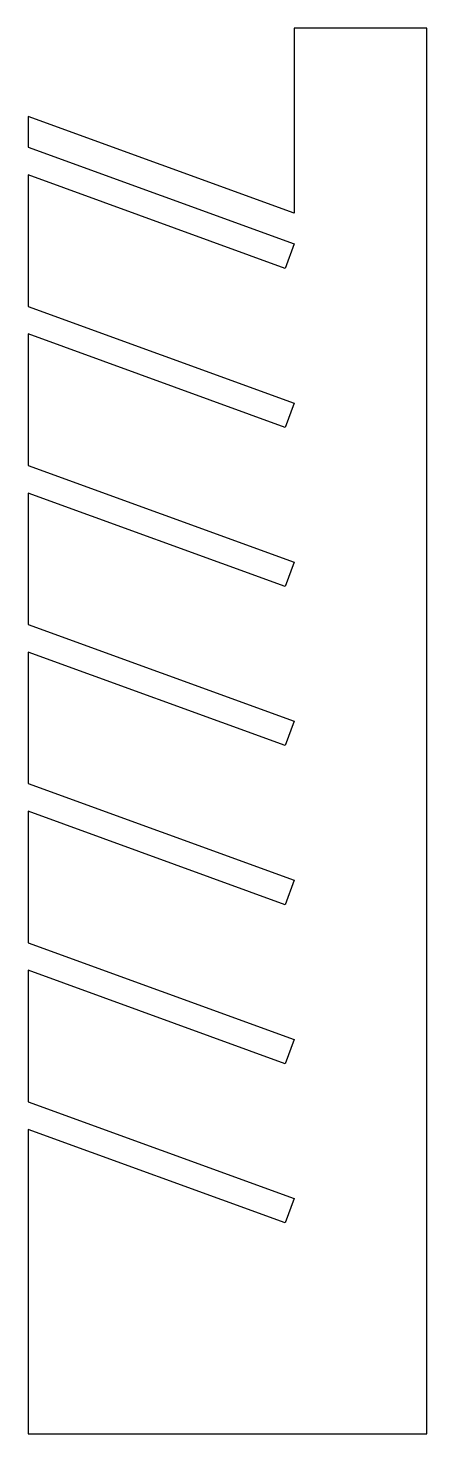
# Model space of a CAD drawing. Header units: millimetres. Extents: x -80 to -5, y 5 to 270.
import ezdxf

# ---------------------------------------------------------------- set-up
doc = ezdxf.new("R2010")
doc.units = ezdxf.units.MM
doc.layers.add('PERIMETER', color=5, linetype='CONTINUOUS')

msp = doc.modelspace()

# ---------------------------------------------------------------- linework, layer by layer
at = {"layer": 'PERIMETER'}
msp.add_lwpolyline([(-4.95, 4.95), (-4.95, 270.05), (-29.93, 270.05), (-29.93, 235.13), (-80.05, 253.37), (-80.05, 247.58), (-29.95, 229.35), (-31.62, 224.74), (-80.05, 242.37), (-80.05, 217.58), (-29.95, 199.35), (-31.62, 194.74), (-80.05, 212.37), (-80.05, 187.58), (-29.95, 169.35), (-31.62, 164.74), (-80.05, 182.37), (-80.05, 157.58), (-29.95, 139.35), (-31.62, 134.74), (-80.05, 152.37), (-80.05, 127.58), (-29.95, 109.35), (-31.62, 104.74), (-80.05, 122.37), (-80.05, 97.58), (-29.95, 79.35), (-31.62, 74.74), (-80.05, 92.37), (-80.05, 67.58), (-29.95, 49.35), (-31.62, 44.74), (-80.05, 62.37), (-80.05, 4.95)], close=True, dxfattribs=at)

doc.saveas('drawing.dxf')
